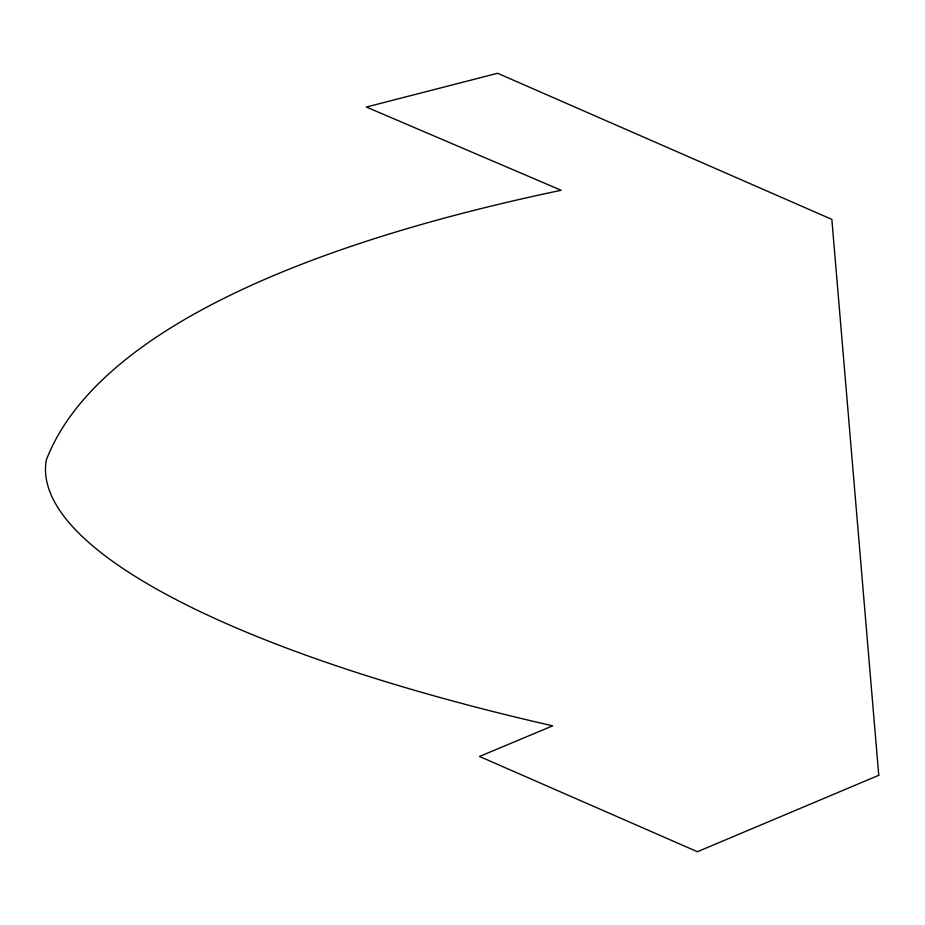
<?xml version="1.0" encoding="UTF-8"?>
<svg xmlns="http://www.w3.org/2000/svg" width="925" height="925" viewBox="0 0 925 925"><rect width="100%" height="100%" fill="white"/><g stroke="black" fill="none" stroke-linecap="round" stroke-linejoin="round"><path stroke-width="1.39" d="M878.75 775.289L697.415 851.728L479.508 756.465L552.676 725.836A860.192 215.375 7 0 1 46.25 460.211A2495.268 624.768 7 0 1 561.14 190.273L366.346 107.034L497.615 73.272L831.853 219.387L878.75 775.289"/></g></svg>
